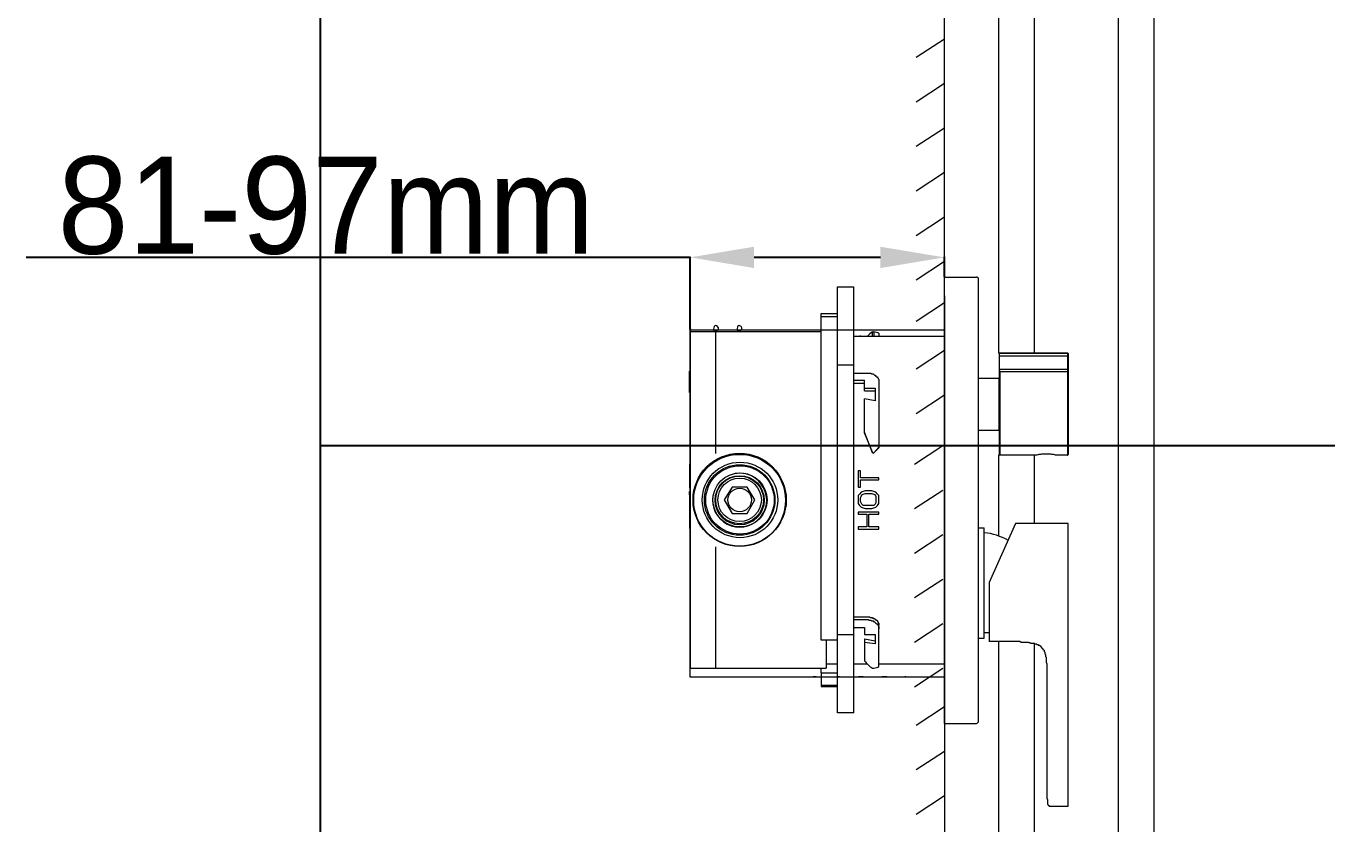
# Model space of a CAD drawing. Header units: millimetres. Extents: x 0 to 460316, y -63250 to 103204.
# Drawn here: x 201684 to 202193, y 47210 to 47522 of the extents above; entities that cross this region are included whole.
import ezdxf
from ezdxf.enums import TextEntityAlignment as Align

# ---------------------------------------------------------------- set-up
doc = ezdxf.new("R2010")
doc.units = ezdxf.units.MM
doc.header["$LTSCALE"] = 25
doc.layers.add('F-SYM', color=7, linetype='Continuous')
doc.layers.add('FORM(YOURNAME)-11', color=1, linetype='Continuous')
doc.styles.get("Standard").update_dxf_attribs({"font": 'Gulim.ttf'})
doc.styles.add('YOURNAME', font='HY울릉도M.TTF')
doc.dimstyles.get("Standard").update_dxf_attribs({"dimtxt": 0.18, "dimasz": 0.18, "dimexe": 0.18, "dimexo": 0.0625, "dimgap": 0.09, "dimtad": 0, "dimtih": 1, "dimtoh": 1, "dimdec": 4, "dimzin": 0, "dimdsep": 46, "dimtxsty": 'Standard', "dimcen": 0.09, "dimadec": 0, "dimazin": 0, "dimtfac": 1, "dimtdec": 4, "dimtofl": 0, "dimtmove": 0, "dimatfit": 3, "dimfxl": 1, "dimtolj": 1, "dimtzin": 0, "dimarcsym": 0})

# ---------------------------------------------------------------- blocks, each defined once
blk = doc.blocks.new('*D407')
at = {"linetype": 'Continuous', "lineweight": -2}
for p, q in [((201943.56, 47431.81), (201683.8, 47431.81)), ((202017.99, 47431.81), (201968.56, 47431.81))]:
    blk.add_line(p, q, dxfattribs=at)
at = {"color": 0, "linetype": 'Continuous', "lineweight": -2}
for p, q in [((201943.56, 47403.58), (201943.56, 47431.99)), ((202042.99, 47424.19), (202042.99, 47431.99))]:
    blk.add_line(p, q, dxfattribs=at)
at = {"linetype": 'Continuous'}
for points in [[(201968.56, 47435.98), (201968.56, 47427.64), (201943.56, 47431.81)], [(202017.99, 47435.98), (202017.99, 47427.64), (202042.99, 47431.81)]]:
    blk.add_solid(points, dxfattribs=at)
at = {"layer": 'Defpoints', "color": 0, "linetype": 'Continuous'}
for p in [(202042.99, 47431.81), (202042.99, 47424.13), (201943.56, 47403.52)]:
    blk.add_point(p, dxfattribs=at)
at = {"linetype": 'Continuous', "lineweight": 20, "insert": (201801.18, 47451.97), "char_height": 38, "attachment_point": 5}
blk.add_mtext('\\A1;81-97mm', dxfattribs=at)
blk = doc.blocks.new('FORM-PLAN')
at = {"layer": 'Defpoints', "color": 158}
blk.add_line((1345.8, 54915.2), (1345.8, -2084.8), dxfattribs=at)
at = {"layer": 'FORM(YOURNAME)-11', "color": 14}
blk.add_line((1345.8, 23893.4), (10555.8, 23893.4), dxfattribs=at)
at = {"layer": 'FORM(YOURNAME)-11', "color": 3, "style": 'YOURNAME'}
for tag, height, p in [('1', 450.5, (9905.3, 18187.7)), ('2', 450.5, (9905.3, 17544.1)), ('3', 450.5, (9905.3, 16257)), ('4', 450.5, (9905.3, 14326.3)), ('5', 514.9, (9905.3, 12009.4)), ('6', 514.9, (9905.3, 9756.9)), ('7', 514.9, (9905.3, 7504.4)), ('8', 514.9, (9905.3, 5251.9)), ('9', 514.9, (9905.3, 2999.4)), ('10', 514.9, (5655, 811.3)), ('11', 514.9, (9905.3, 746.9)), ('12', 514.9, (5655, -1441.2)), ('13', 514.9, (9905.3, -1441.2))]:
    blk.add_attdef(tag, text='', height=height, dxfattribs=at).set_placement(p, align=Align.MIDDLE_RIGHT)

msp = doc.modelspace()

# ---------------------------------------------------------------- linework, layer by layer
at = {"color": 7, "linetype": 'Continuous', "lineweight": 20}
for p, q in [((202042.99, 47416.81), (202042.99, 47865.46)), ((202110.99, 47572.99), (202110.99, 46922.99)), ((202110.99, 47572.99), (202110.99, 46922.99)), ((202124.99, 47572.99), (202124.99, 46922.99)), ((202124.99, 47572.99), (202124.99, 46922.99)), ((202064.11, 47567.86), (202064.11, 47394.41)), ((202078.11, 47567.86), (202078.11, 47394.41)), ((202042.99, 47517.21), (202031.94, 47509.95)), ((202042.99, 47499.8), (202031.94, 47492.54)), ((202042.99, 47482.39), (202031.94, 47475.13)), ((202042.99, 47464.98), (202031.94, 47457.72)), ((202042.99, 47447.56), (202031.94, 47440.3)), ((202042.99, 47430.15), (202031.94, 47422.89)), ((202042.99, 47416.81), (202042.99, 47256.81)), ((202042.99, 47414), (202031.94, 47406.74)), ((202042.99, 47395.33), (202031.94, 47388.07)), ((202091.14, 47394.41), (202064.11, 47394.41)), ((202064.44, 47394.41), (202064.44, 47354.41)), ((202064.44, 47394.33), (202091.14, 47394.33)), ((202064.44, 47393.33), (202091.44, 47393.33)), ((202091.14, 47394.41), (202091.14, 47354.41)), ((202091.44, 47394.11), (202091.44, 47354.71)), ((202091.44, 47387.96), (202064.44, 47387.96)), ((202091.14, 47386.99), (202064.44, 47386.99)), ((202064.44, 47364.25), (202064.44, 47384.58)), ((202064.64, 47387.41), (202064.64, 47354.41)), ((202042.99, 47377.91), (202031.94, 47370.65)), ((202042.41, 47358.1), (202031.36, 47350.84)), ((202064.11, 47354.41), (202064.11, 47322.89)), ((202078.81, 47354.41), (202064.11, 47354.41)), ((202078.11, 47354.41), (202078.11, 47327.76)), ((202091.14, 47354.41), (202086.81, 47354.41)), ((202042.41, 47340.69), (202031.36, 47333.43)), ((202042.41, 47323.27), (202031.36, 47316.01)), ((202042.41, 47305.86), (202031.36, 47298.6)), ((202042.41, 47288.45), (202031.36, 47281.19)), ((202064.11, 47281.53), (202064.11, 46922.99)), ((202078.11, 47280.69), (202078.11, 46922.99)), ((202042.41, 47271.04), (202031.36, 47263.78)), ((202042.99, 47256.03), (202031.94, 47248.77)), ((202042.99, 47256.81), (202042.99, 46698.82)), ((202042.99, 47238.61), (202031.94, 47231.35)), ((202042.99, 47221.2), (202031.94, 47213.94))]:
    msp.add_line(p, q, dxfattribs=at)
for points in [[(202001.21, 47387.64), (202001.21, 47420.23)], [(202001.21, 47420.23), (202007.62, 47420.23)], [(202007.62, 47253.68), (202007.62, 47265.38), (202007.62, 47399.62), (202007.62, 47420.23)], [(202042.99, 47249.5), (202042.99, 47424.13)], [(202042.99, 47424.13), (202055.52, 47424.13)], [(202056.36, 47250.61), (202056.36, 47423.29)], [(202001.21, 47282.09), (201994.81, 47282.09), (201994.81, 47409.92)], [(201994.81, 47409.92), (202001.21, 47409.92)], [(202001.21, 47408.53), (201994.81, 47408.53)], [(202042.99, 47267.6), (202027.67, 47267.6), (201943.56, 47267.6), (201943.56, 47403.52), (202027.67, 47403.52), (202042.99, 47403.52)], [(201994.81, 47402.68), (201943.56, 47402.68)], [(201943.56, 47402.68), (201943.56, 47271.22), (201996.76, 47271.22)], [(201953.59, 47355.06), (201953.59, 47402.68)], [(202007.62, 47401.01), (202042.99, 47401.01)], [(202009.29, 47401.01), (202017.37, 47401.01)], [(202014.86, 47401.01), (202014.86, 47402.68), (202015.42, 47402.68), (202015.42, 47401.01)], [(202017.37, 47402.12), (202017.37, 47401.01)], [(202007.62, 47389.59), (202001.21, 47389.59)], [(201943.28, 47379.01), (201943.28, 47387.36)], [(201943.56, 47387.36), (201943.28, 47387.36)], [(201943.56, 47387.08), (201943.28, 47387.08)], [(201943.56, 47386.53), (201943.28, 47386.53)], [(201943.56, 47385.97), (201943.28, 47385.97)], [(201943.56, 47385.41), (201943.28, 47385.41)], [(201943.56, 47384.58), (201943.28, 47384.58)], [(202007.62, 47253.68), (202001.21, 47253.68), (202001.21, 47284.31), (202001.21, 47387.64)], [(202007.62, 47386.53), (202012.63, 47386.53), (202012.91, 47386.53), (202013.19, 47386.53), (202013.47, 47386.53), (202013.75, 47386.53), (202014.03, 47386.53), (202014.3, 47386.53), (202014.58, 47386.25), (202014.86, 47386.25), (202015.14, 47386.25), (202015.42, 47385.97), (202015.7, 47385.69), (202015.98, 47385.69), (202016.25, 47385.41), (202016.53, 47385.13), (202016.81, 47385.13), (202016.81, 47384.86), (202017.09, 47384.58), (202017.09, 47384.3), (202017.37, 47384.02), (202017.37, 47383.74), (202017.37, 47383.46), (202017.37, 47383.18), (202017.37, 47357.28)], [(202056.36, 47384.58), (202064.44, 47384.58)], [(201943.56, 47384.02), (201943.28, 47384.02)], [(201943.56, 47383.46), (201943.28, 47383.46)], [(201943.56, 47382.91), (201943.28, 47382.91)], [(201943.56, 47382.63), (201943.28, 47382.63)], [(202007.62, 47383.74), (202011.8, 47383.74)], [(202007.62, 47382.63), (202011.8, 47382.63)], [(202011.8, 47379.56), (202011.8, 47383.74)], [(202011.8, 47380.68), (202015.98, 47380.68), (202015.98, 47375.66), (202011.8, 47376.5)], [(202011.8, 47379.56), (202015.98, 47379.56)], [(201943.56, 47379.01), (201943.28, 47379.01)], [(202014.86, 47355.61), (202011.8, 47363.13), (202011.8, 47376.5)], [(202056.36, 47364.25), (202064.44, 47364.25)], [(202014.86, 47355.33), (202011.8, 47363.41)], [(202014.86, 47355.61), (202014.86, 47355.33), (202015.42, 47355.33)], [(202014.86, 47355.33), (202015.42, 47355.33)], [(202017.37, 47357.28), (202015.7, 47355.61), (202015.42, 47355.33), (202015.14, 47355.06)], [(202015.42, 47355.33), (202017.37, 47357.56)], [(201943.28, 47350.88), (201943.28, 47346.42)], [(201943.56, 47350.88), (201943.28, 47350.88)], [(201943.56, 47346.42), (201943.28, 47346.42), (201943.28, 47341.69)], [(201943.56, 47342.52), (201943.28, 47342.52)], [(201943.56, 47342.52), (201943.28, 47342.52)], [(201943.56, 47342.52), (201943.28, 47342.52)], [(201943.56, 47341.97), (201943.28, 47341.97)], [(201943.56, 47341.69), (201943.28, 47341.69)], [(201943.56, 47340.29), (201943.28, 47340.29)], [(201943.56, 47340.29), (201943.28, 47340.29)], [(201943.28, 47338.9), (201943.28, 47340.29)], [(201943.56, 47339.74), (201943.28, 47339.74)], [(201943.56, 47338.9), (201943.28, 47338.9), (201943.28, 47325.81)], [(201943.56, 47338.9), (201943.28, 47338.9)], [(201943.56, 47328.04), (201943.28, 47328.04)], [(201943.56, 47326.65), (201943.28, 47326.65)], [(201943.56, 47325.81), (201943.28, 47325.81)], [(202056.36, 47326.09), (202058.59, 47326.09)], [(202056.36, 47282.92), (202058.59, 47282.92), (202058.59, 47326.09)], [(202070.84, 47327.76), (202060.54, 47304.65), (202060.54, 47281.53)], [(202083.1, 47229.17), (202083.1, 47228.33), (202083.1, 47227.78), (202083.1, 47226.94), (202083.1, 47226.11), (202083.1, 47224.71), (202083.1, 47223.32), (202083.1, 47222.49), (202083.1, 47221.93), (202083.1, 47221.65), (202083.1, 47221.09), (202083.1, 47220.81), (202083.1, 47220.54), (202083.1, 47220.26), (202083.37, 47219.7), (202083.37, 47219.42), (202083.37, 47219.14), (202083.37, 47218.86), (202083.37, 47218.59), (202083.37, 47218.31), (202083.37, 47218.03), (202083.65, 47217.75), (202083.65, 47217.47), (202083.93, 47217.47), (202083.93, 47217.19), (202084.21, 47217.19), (202084.49, 47217.19), (202084.77, 47217.19), (202085.05, 47217.19), (202091.45, 47217.19), (202091.45, 47327.76), (202070.84, 47327.76)], [(201953.59, 47271.22), (201953.59, 47318.57)], [(202007.62, 47291.28), (202012.63, 47291.28), (202012.91, 47291.28), (202013.19, 47291.28), (202013.47, 47291.28), (202013.75, 47291.28), (202014.03, 47291), (202014.3, 47291), (202014.58, 47291), (202014.86, 47291), (202014.86, 47290.72), (202015.14, 47290.72), (202015.42, 47290.72), (202015.42, 47290.44), (202015.7, 47290.44), (202015.98, 47290.44), (202015.98, 47290.16), (202016.25, 47290.16), (202016.25, 47289.88), (202016.53, 47289.88), (202016.81, 47289.61), (202016.81, 47289.33), (202017.09, 47289.33), (202017.09, 47289.05), (202017.09, 47288.77), (202017.37, 47288.77), (202017.37, 47288.49), (202017.37, 47288.21), (202017.37, 47287.93), (202017.37, 47287.93)], [(202007.62, 47290.16), (202012.63, 47290.16), (202012.91, 47290.16), (202013.19, 47290.16), (202013.47, 47289.88), (202013.75, 47289.88), (202014.03, 47289.88), (202014.3, 47289.88), (202014.58, 47289.61), (202014.86, 47289.61), (202015.14, 47289.61), (202015.42, 47289.33), (202015.7, 47289.33), (202015.98, 47289.05), (202016.25, 47288.77), (202016.53, 47288.49), (202016.81, 47288.49), (202016.81, 47288.21), (202017.09, 47287.93), (202017.09, 47287.66), (202017.37, 47287.38), (202017.37, 47287.1), (202017.37, 47286.82), (202017.37, 47286.54)], [(202017.37, 47271.78), (202017.37, 47287.93)], [(202001.21, 47284.31), (202007.62, 47284.31)], [(202007.62, 47287.1), (202011.8, 47287.1), (202011.8, 47284.31), (202015.98, 47284.31), (202015.98, 47280.69), (202011.8, 47281.25)], [(202011.8, 47282.64), (202015.98, 47281.81)], [(202011.8, 47282.64), (202011.8, 47274.01)], [(201996.76, 47282.09), (201996.76, 47271.22)], [(202068.33, 47281.53), (202060.54, 47281.53)], [(202075.85, 47281.25), (202075.58, 47281.25), (202075.02, 47281.25), (202074.46, 47281.25), (202073.9, 47281.25), (202073.63, 47281.25), (202073.07, 47281.25), (202072.51, 47281.53), (202072.23, 47281.53), (202071.12, 47281.53), (202070.28, 47281.53), (202068.33, 47281.53)], [(202075.85, 47281.25), (202076.41, 47281.25), (202076.69, 47280.97), (202076.97, 47280.97), (202077.25, 47280.97), (202077.53, 47280.97), (202077.8, 47280.97), (202078.08, 47280.97), (202078.36, 47280.69), (202078.64, 47280.69), (202078.92, 47280.69), (202079.2, 47280.41), (202079.48, 47280.41), (202079.75, 47280.41), (202079.75, 47280.14), (202080.03, 47280.14), (202080.31, 47280.14), (202080.31, 47279.86), (202080.59, 47279.86), (202080.59, 47279.58), (202080.87, 47279.58), (202080.87, 47279.3), (202081.15, 47279.3), (202081.15, 47279.02), (202081.42, 47279.02), (202081.42, 47278.74), (202081.7, 47278.47), (202081.98, 47278.19), (202081.98, 47277.91), (202081.98, 47277.63), (202082.26, 47277.35), (202082.26, 47277.07), (202082.26, 47276.79), (202082.54, 47276.52), (202082.54, 47276.24), (202082.54, 47275.96), (202082.54, 47275.68), (202082.82, 47275.4), (202082.82, 47275.12), (202082.82, 47274.84), (202082.82, 47274.29), (202082.82, 47274.01), (202082.82, 47273.45), (202083.1, 47272.9), (202083.1, 47272.34), (202083.1, 47271.78), (202083.1, 47271.22), (202083.1, 47270.67), (202083.1, 47269.55), (202083.1, 47268.44), (202083.1, 47267.6), (202083.1, 47266.49), (202083.1, 47265.38), (202083.1, 47263.15), (202083.1, 47260.92)], [(201996.76, 47272.9), (202001.21, 47272.9)], [(202007.62, 47272.9), (202012.91, 47272.9)], [(202017.37, 47272.9), (202042.99, 47272.9)], [(201994.81, 47269.27), (201994.81, 47271.22)], [(201994.81, 47269.27), (201994.81, 47263.98), (202001.21, 47263.98)], [(201994.81, 47269.27), (202001.21, 47269.27)], [(202014.86, 47271.22), (202015.42, 47271.22)], [(201994.81, 47264.54), (202001.21, 47264.54)], [(202083.1, 47260.92), (202083.1, 47229.17)], [(202042.99, 47249.5), (202055.52, 47249.5)]]:
    msp.add_lwpolyline(points, dxfattribs=at)
for points in [[(202010.13, 47400.87), (202010.13, 47401.15), (202010.13, 47401.15)], [(202017.37, 47400.87), (202017.37, 47401.15), (202017.37, 47401.15)], [(202009.29, 47341.97), (202010.13, 47341.97), (202010.13, 47344.75), (202017.37, 47344.75), (202017.37, 47345.59), (202010.13, 47345.59), (202010.13, 47348.37), (202009.29, 47348.37)], [(201968.91, 47336.95), (201965.84, 47341.97), (201959.99, 47341.97), (201956.93, 47336.95), (201959.99, 47331.66), (201965.84, 47331.66)], [(202009.29, 47335.56), (202009.85, 47334.72), (202010.4, 47334.17), (202011.24, 47333.89), (202012.08, 47333.61), (202014.58, 47333.61), (202015.42, 47333.89), (202016.25, 47334.17), (202016.81, 47334.72), (202017.37, 47335.56), (202017.37, 47336.4), (202017.37, 47337.79), (202017.37, 47338.62), (202016.81, 47339.18), (202016.25, 47340.02), (202015.42, 47340.29), (202014.58, 47340.57), (202012.08, 47340.57), (202011.24, 47340.29), (202010.4, 47340.02), (202009.85, 47339.18), (202009.29, 47338.62), (202009.29, 47337.79), (202009.29, 47336.4)], [(202010.13, 47337.79), (202010.4, 47338.34), (202010.68, 47338.9), (202011.24, 47339.18), (202012.08, 47339.46), (202014.58, 47339.46), (202015.42, 47339.18), (202015.98, 47338.9), (202016.25, 47338.34), (202016.25, 47337.79), (202016.25, 47336.4), (202016.25, 47335.84), (202015.98, 47335.28), (202015.42, 47334.72), (202014.58, 47334.72), (202012.08, 47334.72), (202011.24, 47334.72), (202010.68, 47335.28), (202010.4, 47335.84), (202010.13, 47336.4)], [(202013.47, 47326.37), (202013.47, 47331.38), (202017.37, 47331.38), (202017.37, 47332.22), (202009.29, 47332.22), (202009.29, 47331.38), (202012.63, 47331.38), (202012.63, 47326.37), (202009.29, 47326.37), (202009.29, 47325.53), (202017.37, 47325.53), (202017.37, 47326.37)]]:
    msp.add_lwpolyline(points, close=True, dxfattribs=at)
for centre, radius in [((201962.92, 47336.95), 18.24), ((201962.92, 47336.81), 17.96), ((201963.06, 47336.95), 14.76), ((201962.92, 47336.95), 13.79), ((201963.06, 47336.95), 13.37), ((201963.06, 47336.95), 10.58), ((201962.92, 47336.81), 9.61), ((201962.92, 47336.95), 9.33), ((201962.92, 47336.95), 8.49), ((201962.92, 47336.95), 4.6)]:
    msp.add_circle(centre, radius, dxfattribs=at)
for centre, radius, start, end in [((202091.14, 47394.11), 0.3, 0, 90), ((202091.13, 47394.03), 0.301, 13.4242, 15.1874), ((202091.14, 47394.03), 0.299, 0.0656, 13.4442), ((202091.14, 47354.71), 0.3, 270, 0)]:
    msp.add_arc(centre, radius, start, end, dxfattribs=at)
for points in [[(202056.36, 47423.29), (202056.36, 47423.85), (202056.08, 47424.13), (202055.52, 47424.13)], [(202014.86, 47402.68), (202014.3, 47402.12), (202013.47, 47401.57), (202012.91, 47401.01)], [(202017.37, 47402.12), (202016.81, 47402.4), (202015.98, 47402.4), (202015.42, 47402.68)], [(201972.25, 47341.69), (201970.3, 47345.86), (201965.56, 47348.09), (201961.11, 47347.26)], [(201952.48, 47338.62), (201951.64, 47334.17), (201953.87, 47329.71), (201958.05, 47327.48)], [(201970.3, 47329.43), (201973.64, 47332.77), (201974.48, 47337.79), (201972.25, 47341.69)], [(201958.05, 47327.48), (201962.22, 47325.53), (201967.24, 47326.09), (201970.3, 47329.43)], [(202068.06, 47321.08), (202064.99, 47322.75), (202061.93, 47323.86), (202058.59, 47324.14)], [(202058.59, 47285.15), (202059.14, 47285.15), (202059.98, 47285.15), (202060.54, 47285.15)], [(202011.8, 47274.01), (202012.63, 47272.9), (202013.75, 47271.78), (202014.86, 47271.22)], [(202015.42, 47271.22), (202015.98, 47271.22), (202016.81, 47271.5), (202017.37, 47271.78)], [(202055.52, 47249.5), (202056.08, 47249.5), (202056.36, 47250.06), (202056.36, 47250.61)]]:
    msp.add_open_spline(points, degree=3, dxfattribs=at)
for points, knots in [([(201943.84, 47403.24), (201943.84, 47403.24), (201943.84, 47403.24), (201943.56, 47403.24), (201943.56, 47403.52), (201943.56, 47403.52), (201943.56, 47403.79), (201943.56, 47407.14), (201943.84, 47403.24), (201943.84, 47403.24)], [0, 0, 0, 0, 1, 1, 1, 2, 2, 2, 2.09466, 2.09466, 2.09466, 2.09466]), ([(201953.31, 47403.24), (201953.03, 47403.24), (201953.03, 47403.24), (201952.75, 47403.24), (201952.75, 47403.52), (201952.75, 47403.52), (201952.75, 47403.79), (201952.75, 47407.14), (201956.65, 47403.24), (201953.31, 47403.24)], [0, 0, 0, 0, 1, 1, 1, 2, 2, 2, 2.119737, 2.119737, 2.119737, 2.119737]), ([(201962.5, 47403.24), (201962.22, 47403.24), (201962.22, 47403.24), (201961.94, 47403.24), (201961.94, 47403.52), (201961.94, 47403.52), (201961.94, 47403.79), (201961.94, 47407.14), (201965.84, 47403.24), (201962.5, 47403.24)], [0, 0, 0, 0, 1, 1, 1, 2, 2, 2, 2.119737, 2.119737, 2.119737, 2.119737]), ([(202010.13, 47401.15), (202010.05, 47401.15), (202009.99, 47401.09), (202009.99, 47401.01), (202009.99, 47400.93), (202010.05, 47400.87), (202010.13, 47400.87), (202010.2, 47400.87), (202010.27, 47400.93), (202010.27, 47401.01), (202010.27, 47401.09), (202010.2, 47401.15), (202010.13, 47401.15)], [0, 0, 0, 0, 1, 1, 1, 2, 2, 2, 3, 3, 3, 4, 4, 4, 4]), ([(202017.37, 47401.15), (202017.29, 47401.15), (202017.23, 47401.09), (202017.23, 47401.01), (202017.23, 47400.93), (202017.29, 47400.87), (202017.37, 47400.87), (202017.44, 47400.87), (202017.51, 47400.93), (202017.51, 47401.01), (202017.51, 47401.09), (202017.44, 47401.15), (202017.37, 47401.15)], [0, 0, 0, 0, 1, 1, 1, 2, 2, 2, 3, 3, 3, 4, 4, 4, 4]), ([(202091.14, 47394.33), (202091.17, 47394.33), (202091.23, 47394.31), (202091.32, 47394.27), (202091.39, 47394.2), (202091.42, 47394.14), (202091.43, 47394.1)], [0, 0, 0, 0, 0.250207, 0.500482, 0.750176, 1, 1, 1, 1]), ([(202091.14, 47386.99), (202091.17, 47386.99), (202091.25, 47386.98), (202091.35, 47386.91), (202091.42, 47386.81), (202091.44, 47386.74), (202091.44, 47386.7)], [0, 0, 0, 0, 0.25298, 0.504225, 0.752995, 1, 1, 1, 1]), ([(202086.81, 47354.41), (202086.7, 47354.44), (202086.32, 47354.53), (202085.5, 47354.69), (202084.27, 47354.86), (202082.81, 47354.93), (202081.35, 47354.86), (202080.11, 47354.69), (202079.3, 47354.53), (202078.91, 47354.44), (202078.81, 47354.41)], [0, 0, 0, 0, 0.038899, 0.148186, 0.309846, 0.5, 0.690154, 0.851814, 0.961101, 1, 1, 1, 1]), ([(201992.58, 47267.6), (201992.86, 47267.6), (201992.86, 47267.88), (201992.58, 47267.88), (201992.58, 47267.88), (201992.3, 47267.88), (201992.3, 47267.88), (201992.3, 47267.88), (201989.24, 47267.6), (201992.58, 47267.6)], [0, 0, 0, 0, 1, 1, 1, 2, 2, 2, 2.059868, 2.059868, 2.059868, 2.059868]), ([(202001.77, 47267.6), (202002.05, 47267.6), (202002.05, 47267.88), (202001.77, 47267.88), (202001.77, 47267.88), (202001.49, 47267.88), (202001.49, 47267.88), (202001.49, 47267.88), (201998.43, 47267.6), (202001.77, 47267.6)], [0, 0, 0, 0, 1, 1, 1, 2, 2, 2, 2.059868, 2.059868, 2.059868, 2.059868]), ([(202011.24, 47267.6), (202011.24, 47267.6), (202011.24, 47267.88), (202011.24, 47267.88), (202010.96, 47267.88), (202010.96, 47267.88), (202010.68, 47267.88), (202007.34, 47267.88), (202011.24, 47267.6), (202011.24, 47267.6)], [0, 0, 0, 0, 1, 1, 1, 2, 2, 2, 2.09466, 2.09466, 2.09466, 2.09466]), ([(202020.43, 47267.6), (202020.43, 47267.6), (202020.43, 47267.88), (202020.43, 47267.88), (202020.15, 47267.88), (202020.15, 47267.88), (202019.87, 47267.88), (202016.53, 47267.88), (202020.43, 47267.6), (202020.43, 47267.6)], [0, 0, 0, 0, 1, 1, 1, 2, 2, 2, 2.09466, 2.09466, 2.09466, 2.09466]), ([(202027.95, 47267.6), (202027.95, 47267.88), (202027.95, 47267.88), (202027.67, 47267.88), (202027.67, 47267.88), (202027.39, 47267.88), (202027.39, 47267.6), (202027.39, 47267.6), (202027.95, 47267.6), (202027.95, 47267.6)], [0, 0, 0, 0, 1, 1, 1, 2, 2, 2, 2.084667, 2.084667, 2.084667, 2.084667])]:
    msp.add_open_spline(points, degree=3, knots=knots, dxfattribs=at)
for points in [[(202010.13, 47400.87), (202010.13, 47401.15), (202010.13, 47401.15)], [(202017.37, 47400.87), (202017.37, 47401.15), (202017.37, 47401.15)]]:
    msp.add_solid(points, dxfattribs=at)

# ---------------------------------------------------------------- block references
at = {"layer": 'F-SYM', "xscale": 0.2500000000000001, "yscale": 0.2500000000000001, "zscale": 0.2500000000000001}
msp.add_blockref('FORM-PLAN', (201462.45, 41384.91), dxfattribs=at)

# ---------------------------------------------------------------- dimensions: what is measured, and where the dimension line sits
at = {"color": 7, "linetype": 'Continuous', "lineweight": 20}
dim = msp.add_linear_dim(base=(202042.99, 47431.81), p1=(201943.56, 47403.52), p2=(202042.99, 47424.13), text='81-97mm', dimstyle='Standard', override={"dimtxt": 38, "dimasz": 25, "dimgap": 0.625, "dimtad": 1, "dimtih": 0, "dimtoh": 0, "dimdec": 0, "dimzin": 0, "dimcen": 0.105236, "dimclrd": 256, "dimclrt": 256, "dimadec": 0, "dimazin": 0, "dimtp": 0, "dimtm": 0, "dimtdec": 0, "dimtzin": 0}, dxfattribs=at)
dim.commit()
dim.dimension.update_dxf_attribs({"geometry": '*D407', "text_midpoint": (201801.18, 47431.81), "dimtype": 160})

doc.saveas('drawing.dxf')
